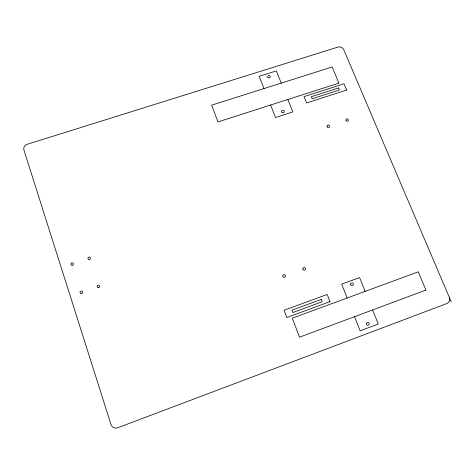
<?xml version="1.0" encoding="UTF-8"?>
<svg xmlns="http://www.w3.org/2000/svg" width="475" height="475" viewBox="0 0 475 475"><rect width="100%" height="100%" fill="white"/><g stroke="black" fill="none" stroke-linecap="round" stroke-linejoin="round"><path stroke-width="0.71" d="M451.25 301.886L343.758 49.756A4.542 4.121 21.5 0 0 337.915 47.096L27.301 144.275A4.97 4.584 -15.9 0 0 23.946 150.124L111.025 424.567A5.516 5.237 -62.3 0 0 117.705 427.791L446.874 303.537A5.029 4.649 52.1 0 0 449.291 297.285M281.242 83.101L276.331 70.912L259.166 76.303L264.029 88.558M287.85 99.501L292.843 111.904L275.524 117.515L270.572 105.04M365.138 291.389L359.581 277.59L341.644 284.133L347.148 298.009M372.614 309.949L378.278 324.009L360.169 330.82L354.558 316.683M425.938 290.077L299.529 337.191L292.327 318.185L418.261 271.831L425.938 290.077M321.308 299.404L291.923 310.169L292.814 312.526L322.216 301.738L321.308 299.404M329.988 301.655L286.811 317.526L284.068 310.258L327.18 294.494L329.988 301.655M338.521 87.946L311.321 96.698L312.164 98.752L339.376 89.983L338.521 87.946M346.613 90.054L306.624 102.962L304.042 96.627L343.971 83.796L346.613 90.054M338.912 83.119L217.972 121.915L211.624 105.159L332.132 66.987L338.912 83.119M366.463 323.623A1.431 1.354 56.9 0 0 368.357 325.197A1.431 1.354 56.9 0 0 368.665 322.798A1.431 1.354 56.9 0 0 366.463 323.623M350.657 284.418A1.401 1.336 49.5 0 0 352.836 285.433A1.401 1.336 49.5 0 0 352.533 283.064A1.401 1.336 49.5 0 0 350.657 284.418M267.936 77.312A1.3 1.199 15.4 0 0 270.162 77.188A1.3 1.199 15.4 0 0 268.856 75.448A1.3 1.199 15.4 0 0 267.936 77.312M281.901 112.272A1.312 1.223 18.4 0 0 284.145 112.136A1.312 1.223 18.4 0 0 282.815 110.354A1.312 1.223 18.4 0 0 281.901 112.272M302.919 269.141A1.389 1.348 43.5 0 0 305.223 269.794A1.389 1.348 43.5 0 0 304.57 267.496A1.389 1.348 43.5 0 0 302.919 269.141M282.785 276.153A1.395 1.36 43.7 0 0 284.988 277.121A1.395 1.36 43.7 0 0 284.679 274.752A1.395 1.36 43.7 0 0 282.785 276.153M346.049 120.614A1.312 1.211 26.3 0 0 348.288 120.727A1.312 1.211 26.3 0 0 347.148 118.827A1.312 1.211 26.3 0 0 346.049 120.614M327.257 126.92A1.312 1.223 24.8 0 0 329.502 126.843A1.312 1.223 24.8 0 0 328.201 125.026A1.312 1.223 24.8 0 0 327.257 126.92M98.325 287.654A1.288 1.241 -32.8 0 0 99.483 285.766A1.288 1.241 -32.8 0 0 97.274 285.784A1.288 1.241 -32.8 0 0 98.325 287.654M81.338 293.574A1.3 1.241 -34.4 0 0 82.395 291.608A1.3 1.241 -34.4 0 0 80.18 291.763A1.3 1.241 -34.4 0 0 81.338 293.574M89.051 259.522A1.277 1.223 -26.8 0 0 90.351 257.759A1.277 1.223 -26.8 0 0 88.172 257.598A1.277 1.223 -26.8 0 0 89.051 259.522M72.123 265.299A1.283 1.223 -28.9 0 0 73.399 263.5A1.283 1.223 -28.9 0 0 71.203 263.387A1.283 1.223 -28.9 0 0 72.123 265.299"/></g></svg>
